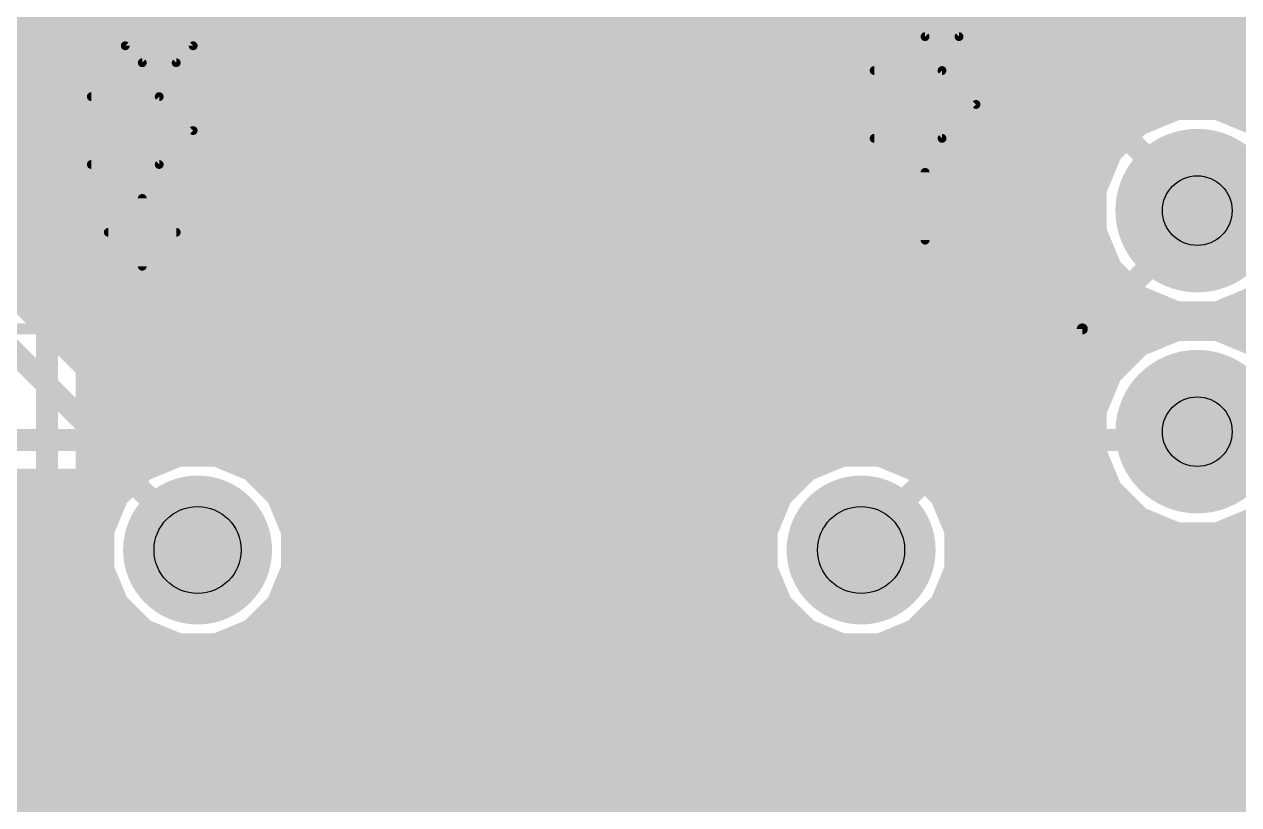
# Model space of a CAD drawing. Extents: x 0 to 10.8, y 0 to 6.1.
# Drawn here: x 1.825 to 2.374, y 1.255 to 1.608 of the extents above; entities that cross this region are included whole.
import ezdxf

# ---------------------------------------------------------------- set-up
doc = ezdxf.new("R2010")
doc.units = 0
for name, color, linetype in [('1', 22, 'CONTINUOUS'), ('116', 253, 'CONTINUOUS'), ('16', 175, 'CONTINUOUS'), ('17', 82, 'CONTINUOUS'), ('21', 253, 'CONTINUOUS'), ('29', 253, 'CONTINUOUS'), ('30', 253, 'CONTINUOUS'), ('44', 253, 'CONTINUOUS')]:
    doc.layers.add(name, color=color, linetype=linetype)

# ---------------------------------------------------------------- blocks, each defined once
blk = doc.blocks.new('ROUNDP')
at = {"const_width": 0.5}
blk.add_lwpolyline([(0, -0.25, 1), (0, 0.25, 1), (0, -0.25)], format="xyb", dxfattribs=at)

msp = doc.modelspace()

# ---------------------------------------------------------------- linework, layer by layer
at = {"layer": '1'}
for points, const_width in [([(2.33937, 1.570319), (2.130996, 1.778697)], 0.016), ([(2.355, 1.525), (2.11, 1.77)], 0.01), ([(2.101299, 1.749), (2.309185, 1.541114)], 0.016), ([(1.835, 1.605), (1.88, 1.65)], 0.01), ([(1.855996, 1.596299), (1.900996, 1.641299)], 0.016), ([(1.875697, 1.616), (2.234299, 1.616)], 0.016), ([(2.293693, 1.616), (2.468843, 1.616)], 0.016), ([(1.835, 0.76), (1.835, 1.605)], 0.01), ([(1.855996, 0.768697), (1.855996, 1.596299)], 0.016), ([(1.859697, 1.6), (2.250299, 1.6)], 0.016), ([(2.309693, 1.6), (2.484843, 1.6)], 0.016), ([(1.855996, 1.584), (2.266299, 1.584)], 0.016), ([(2.325693, 1.584), (2.500843, 1.584)], 0.016), ([(1.855996, 1.568), (2.282299, 1.568)], 0.016), ([(2.345291, 1.572776), (2.33937, 1.570319)], 0.016), ([(2.364783, 1.572776), (2.345291, 1.572776)], 0.016), ([(2.382795, 1.565315), (2.364783, 1.572776)], 0.016), ([(2.376315, 1.568), (2.516843, 1.568)], 0.016), ([(1.855996, 1.552), (2.298299, 1.552)], 0.016), ([(2.309185, 1.541114), (2.306039, 1.533524)], 0.016), ([(1.855996, 1.536), (2.307067, 1.536)], 0.016), ([(2.306039, 1.533524), (2.306039, 1.514031)], 0.016), ([(1.855996, 1.52), (2.306039, 1.52)], 0.016), ([(2.355039, 1.52378), (2.355, 1.525)], 0.01), ([(2.306039, 1.514031), (2.3135, 1.49602)], 0.016), ([(1.855996, 1.504), (2.310193, 1.504)], 0.016), ([(2.3135, 1.49602), (2.32728, 1.48224)], 0.016), ([(1.855996, 1.488), (2.32152, 1.488)], 0.016), ([(2.32728, 1.48224), (2.345291, 1.47478)], 0.016), ([(2.364783, 1.47478), (2.382795, 1.48224)], 0.016), ([(2.345291, 1.47478), (2.364783, 1.47478)], 0.016), ([(1.855996, 1.472), (2.343421, 1.472)], 0.016), ([(2.345291, 1.472776), (2.32728, 1.465315)], 0.016), ([(2.364783, 1.472776), (2.345291, 1.472776)], 0.016), ([(2.382795, 1.465315), (2.364783, 1.472776)], 0.016), ([(2.366657, 1.472), (2.612843, 1.472)], 0.016), ([(2.32728, 1.465315), (2.3135, 1.451535)], 0.016), ([(1.855996, 1.456), (2.317965, 1.456)], 0.016), ([(2.3135, 1.451535), (2.306039, 1.433524)], 0.016), ([(1.855996, 1.44), (2.308724, 1.44)], 0.016), ([(2.306039, 1.433524), (2.306039, 1.414031)], 0.016), ([(1.855996, 1.424), (2.306039, 1.424)], 0.016), ([(1.89398, 1.415917), (1.877189, 1.408965)], 0.016), ([(1.912157, 1.415917), (1.89398, 1.415917)], 0.016), ([(1.928949, 1.408965), (1.912157, 1.415917)], 0.016), ([(2.19398, 1.415917), (2.177189, 1.408965)], 0.016), ([(2.212157, 1.415917), (2.19398, 1.415917)], 0.016), ([(2.228949, 1.408965), (2.212157, 1.415917)], 0.016), ([(1.877189, 1.408965), (1.864339, 1.396114)], 0.016), ([(1.941799, 1.396114), (1.928949, 1.408965)], 0.016), ([(2.177189, 1.408965), (2.164339, 1.396114)], 0.016), ([(2.241799, 1.396114), (2.228949, 1.408965)], 0.016), ([(2.306039, 1.414031), (2.3135, 1.39602)], 0.016), ([(1.855996, 1.408), (1.876224, 1.408)], 0.016), ([(1.929913, 1.408), (2.176224, 1.408)], 0.016), ([(2.229913, 1.408), (2.308535, 1.408)], 0.016), ([(1.864339, 1.396114), (1.857386, 1.379323)], 0.016), ([(1.948752, 1.379323), (1.941799, 1.396114)], 0.016), ([(2.164339, 1.396114), (2.157386, 1.379323)], 0.016), ([(2.248752, 1.379323), (2.241799, 1.396114)], 0.016), ([(2.3135, 1.39602), (2.32728, 1.38224)], 0.016), ([(1.855996, 1.392), (1.862638, 1.392)], 0.016), ([(1.943504, 1.392), (2.162638, 1.392)], 0.016), ([(2.243504, 1.392), (2.31752, 1.392)], 0.016), ([(2.32728, 1.38224), (2.345291, 1.37478)], 0.016), ([(2.364783, 1.37478), (2.382795, 1.38224)], 0.016), ([(1.855996, 1.376), (1.857386, 1.376)], 0.016), ([(1.857386, 1.379323), (1.857386, 1.361146)], 0.016), ([(1.948752, 1.361146), (1.948752, 1.379323)], 0.016), ([(1.948752, 1.376), (2.157386, 1.376)], 0.016), ([(2.157386, 1.379323), (2.157386, 1.361146)], 0.016), ([(2.248752, 1.361146), (2.248752, 1.379323)], 0.016), ([(2.248752, 1.376), (2.342343, 1.376)], 0.016), ([(2.367728, 1.376), (2.708843, 1.376)], 0.016), ([(2.345291, 1.37478), (2.364783, 1.37478)], 0.016), ([(1.855996, 1.36), (1.857858, 1.36)], 0.016), ([(1.857386, 1.361146), (1.864339, 1.344354)], 0.016), ([(1.941799, 1.344354), (1.948752, 1.361146)], 0.016), ([(1.948276, 1.36), (2.157858, 1.36)], 0.016), ([(2.157386, 1.361146), (2.164339, 1.344354)], 0.016), ([(2.241799, 1.344354), (2.248752, 1.361146)], 0.016), ([(2.248276, 1.36), (2.724843, 1.36)], 0.016), ([(1.855996, 1.344), (1.864693, 1.344)], 0.016), ([(1.864339, 1.344354), (1.877189, 1.331504)], 0.016), ([(1.928949, 1.331504), (1.941799, 1.344354)], 0.016), ([(1.941445, 1.344), (2.164693, 1.344)], 0.016), ([(2.164339, 1.344354), (2.177189, 1.331504)], 0.016), ([(2.228949, 1.331504), (2.241799, 1.344354)], 0.016), ([(2.241445, 1.344), (2.740843, 1.344)], 0.016), ([(1.855996, 1.328), (1.88565, 1.328)], 0.016), ([(1.877189, 1.331504), (1.89398, 1.324551)], 0.016), ([(1.912157, 1.324551), (1.928949, 1.331504)], 0.016), ([(1.920484, 1.328), (2.18565, 1.328)], 0.016), ([(2.177189, 1.331504), (2.19398, 1.324551)], 0.016), ([(2.212157, 1.324551), (2.228949, 1.331504)], 0.016), ([(2.220484, 1.328), (2.756843, 1.328)], 0.016), ([(1.89398, 1.324551), (1.912157, 1.324551)], 0.016), ([(2.19398, 1.324551), (2.212157, 1.324551)], 0.016), ([(1.855996, 1.312), (2.772843, 1.312)], 0.016), ([(1.855996, 1.296), (2.550193, 1.296)], 0.016), ([(1.855996, 1.28), (2.539673, 1.28)], 0.016), ([(1.855996, 1.264), (2.537, 1.264)], 0.016), ([(1.855996, 1.248), (2.540496, 1.248)], 0.016)]:
    msp.add_lwpolyline(points, dxfattribs=dict(at, const_width=const_width))
for points, const_width in [([(1.875697, 1.62, 1), (1.875697, 1.612)], 0.008), ([(2.234299, 1.612, 1), (2.234299, 1.62)], 0.008), ([(2.293693, 1.62, 1), (2.293693, 1.612)], 0.008), ([(1.8375, 1.605, 1), (1.8325, 1.605)], 0.005), ([(1.833232, 1.606768, 1), (1.836768, 1.603232)], 0.005), ([(1.859996, 1.596299, 1), (1.851996, 1.596299)], 0.008), ([(1.859697, 1.604, 1), (1.859697, 1.596)], 0.008), ([(2.250299, 1.596, 1), (2.250299, 1.604)], 0.008), ([(2.309693, 1.604, 1), (2.309693, 1.596)], 0.008), ([(1.853168, 1.599128, 1), (1.858824, 1.593471)], 0.008), ([(1.855996, 1.588, 1), (1.855996, 1.58)], 0.008), ([(2.266299, 1.58, 1), (2.266299, 1.588)], 0.008), ([(2.325693, 1.588, 1), (2.325693, 1.58)], 0.008), ([(1.855996, 1.572, 1), (1.855996, 1.564)], 0.008), ([(2.282299, 1.564, 1), (2.282299, 1.572)], 0.008), ([(2.337837, 1.574014, 1), (2.340903, 1.566624)], 0.008), ([(2.336542, 1.56749, 1), (2.342199, 1.573147)], 0.008), ([(2.345291, 1.576776, 1), (2.345291, 1.568776)], 0.008), ([(2.346824, 1.569081, 1), (2.343758, 1.57647)], 0.008), ([(2.366314, 1.576471, 1), (2.363253, 1.56908)], 0.008), ([(2.364783, 1.568776, 1), (2.364783, 1.576776)], 0.008), ([(2.376315, 1.572, 1), (2.376315, 1.564)], 0.008), ([(1.855996, 1.556, 1), (1.855996, 1.548)], 0.008), ([(2.298299, 1.548, 1), (2.298299, 1.556)], 0.008), ([(2.31288, 1.539583, 1), (2.30549, 1.542646)], 0.008), ([(1.855996, 1.54, 1), (1.855996, 1.532)], 0.008), ([(2.306357, 1.538286, 1), (2.312013, 1.543943)], 0.008), ([(2.307067, 1.532, 1), (2.307067, 1.54)], 0.008), ([(2.310039, 1.533524, 1), (2.302039, 1.533524)], 0.008), ([(2.302344, 1.535055, 1), (2.309735, 1.531992)], 0.008), ([(1.855996, 1.524, 1), (1.855996, 1.516)], 0.008), ([(2.306039, 1.516, 1), (2.306039, 1.524)], 0.008), ([(2.357499, 1.525081, 1), (2.352501, 1.524919)], 0.005), ([(2.353232, 1.523232, 1), (2.356768, 1.526768)], 0.005), ([(2.309735, 1.515562, 1), (2.302344, 1.512501)], 0.008), ([(2.352541, 1.523699, 1), (2.357538, 1.52386)], 0.005), ([(2.302039, 1.514031, 1), (2.310039, 1.514031)], 0.008), ([(1.855996, 1.508, 1), (1.855996, 1.5)], 0.008), ([(2.310193, 1.5, 1), (2.310193, 1.508)], 0.008), ([(2.316328, 1.498848, 1), (2.310672, 1.493191)], 0.008), ([(2.309804, 1.494489, 1), (2.317196, 1.49755)], 0.008), ([(1.855996, 1.492, 1), (1.855996, 1.484)], 0.008), ([(2.32152, 1.484, 1), (2.32152, 1.492)], 0.008), ([(2.32881, 1.485936, 1), (2.325749, 1.478545)], 0.008), ([(2.324451, 1.479412, 1), (2.330108, 1.485069)], 0.008), ([(2.345291, 1.47878, 1), (2.345291, 1.47078)], 0.008), ([(2.343761, 1.471084, 1), (2.346822, 1.478475)], 0.008), ([(2.363253, 1.478475, 1), (2.366314, 1.471084)], 0.008), ([(2.364783, 1.47078, 1), (2.364783, 1.47878)], 0.008), ([(1.855996, 1.476, 1), (1.855996, 1.468)], 0.008), ([(2.345291, 1.476776, 1), (2.345291, 1.468776)], 0.008), ([(2.343421, 1.468, 1), (2.343421, 1.476)], 0.008), ([(2.346822, 1.46908, 1), (2.343761, 1.476471)], 0.008), ([(2.366314, 1.476471, 1), (2.363253, 1.46908)], 0.008), ([(2.366657, 1.476, 1), (2.366657, 1.468)], 0.008), ([(2.364783, 1.468776, 1), (2.364783, 1.476776)], 0.008), ([(2.325749, 1.46901, 1), (2.32881, 1.461619)], 0.008), ([(2.330108, 1.462487, 1), (2.324451, 1.468143)], 0.008), ([(1.855996, 1.46, 1), (1.855996, 1.452)], 0.008), ([(2.317965, 1.452, 1), (2.317965, 1.46)], 0.008), ([(2.310672, 1.454364, 1), (2.316328, 1.448707)], 0.008), ([(2.317196, 1.450005, 1), (2.309804, 1.453066)], 0.008), ([(1.855996, 1.444, 1), (1.855996, 1.436)], 0.008), ([(2.308724, 1.436, 1), (2.308724, 1.444)], 0.008), ([(2.310039, 1.433524, 1), (2.302039, 1.433524)], 0.008), ([(2.302344, 1.435054, 1), (2.309735, 1.431993)], 0.008), ([(1.855996, 1.428, 1), (1.855996, 1.42)], 0.008), ([(2.306039, 1.42, 1), (2.306039, 1.428)], 0.008), ([(1.89398, 1.419917, 1), (1.89398, 1.411917)], 0.008), ([(1.895511, 1.412222, 1), (1.89245, 1.419613)], 0.008), ([(1.913688, 1.419613, 1), (1.910627, 1.412222)], 0.008), ([(1.912157, 1.411917, 1), (1.912157, 1.419917)], 0.008), ([(2.19398, 1.419917, 1), (2.19398, 1.411917)], 0.008), ([(2.195511, 1.412222, 1), (2.19245, 1.419613)], 0.008), ([(2.213688, 1.419613, 1), (2.210627, 1.412222)], 0.008), ([(2.212157, 1.411917, 1), (2.212157, 1.419917)], 0.008), ([(1.875659, 1.41266, 1), (1.878719, 1.405269)], 0.008), ([(1.880017, 1.406136, 1), (1.874361, 1.411793)], 0.008), ([(1.931777, 1.411793, 1), (1.92612, 1.406136)], 0.008), ([(1.927419, 1.405269, 1), (1.930479, 1.41266)], 0.008), ([(2.175659, 1.41266, 1), (2.178719, 1.405269)], 0.008), ([(2.180017, 1.406136, 1), (2.174361, 1.411793)], 0.008), ([(2.231777, 1.411793, 1), (2.22612, 1.406136)], 0.008), ([(2.227419, 1.405269, 1), (2.230479, 1.41266)], 0.008), ([(2.302039, 1.414031, 1), (2.310039, 1.414031)], 0.008), ([(2.309735, 1.415562, 1), (2.302344, 1.412501)], 0.008), ([(1.855996, 1.412, 1), (1.855996, 1.404)], 0.008), ([(1.876224, 1.404, 1), (1.876224, 1.412)], 0.008), ([(1.929913, 1.412, 1), (1.929913, 1.404)], 0.008), ([(2.176224, 1.404, 1), (2.176224, 1.412)], 0.008), ([(2.229913, 1.412, 1), (2.229913, 1.404)], 0.008), ([(2.308535, 1.404, 1), (2.308535, 1.412)], 0.008), ([(1.86151, 1.398943, 1), (1.867167, 1.393286)], 0.008), ([(1.868034, 1.394584, 1), (1.860643, 1.397644)], 0.008), ([(1.945495, 1.397644, 1), (1.938104, 1.394584)], 0.008), ([(1.938971, 1.393286, 1), (1.944628, 1.398943)], 0.008), ([(2.16151, 1.398943, 1), (2.167167, 1.393286)], 0.008), ([(2.168034, 1.394584, 1), (2.160643, 1.397644)], 0.008), ([(2.245495, 1.397644, 1), (2.238104, 1.394584)], 0.008), ([(2.238971, 1.393286, 1), (2.244628, 1.398943)], 0.008), ([(2.316328, 1.398848, 1), (2.310672, 1.393191)], 0.008), ([(2.309804, 1.394489, 1), (2.317196, 1.39755)], 0.008), ([(1.855996, 1.396, 1), (1.855996, 1.388)], 0.008), ([(1.862638, 1.388, 1), (1.862638, 1.396)], 0.008), ([(1.943504, 1.396, 1), (1.943504, 1.388)], 0.008), ([(2.162638, 1.388, 1), (2.162638, 1.396)], 0.008), ([(2.243504, 1.396, 1), (2.243504, 1.388)], 0.008), ([(2.31752, 1.388, 1), (2.31752, 1.396)], 0.008), ([(2.32881, 1.385936, 1), (2.325749, 1.378545)], 0.008), ([(1.855996, 1.38, 1), (1.855996, 1.372)], 0.008), ([(1.861386, 1.379323, 1), (1.853386, 1.379323)], 0.008), ([(1.85369, 1.380853, 1), (1.861082, 1.377793)], 0.008), ([(1.857386, 1.372, 1), (1.857386, 1.38)], 0.008), ([(1.952752, 1.379323, 1), (1.944752, 1.379323)], 0.008), ([(1.948752, 1.38, 1), (1.948752, 1.372)], 0.008), ([(1.945056, 1.377793, 1), (1.952448, 1.380853)], 0.008), ([(2.161386, 1.379323, 1), (2.153386, 1.379323)], 0.008), ([(2.15369, 1.380853, 1), (2.161082, 1.377793)], 0.008), ([(2.157386, 1.372, 1), (2.157386, 1.38)], 0.008), ([(2.252752, 1.379323, 1), (2.244752, 1.379323)], 0.008), ([(2.248752, 1.38, 1), (2.248752, 1.372)], 0.008), ([(2.245056, 1.377793, 1), (2.252448, 1.380853)], 0.008), ([(2.324451, 1.379412, 1), (2.330108, 1.385069)], 0.008), ([(2.342343, 1.372, 1), (2.342343, 1.38)], 0.008), ([(2.367728, 1.38, 1), (2.367728, 1.372)], 0.008), ([(2.345291, 1.37878, 1), (2.345291, 1.37078)], 0.008), ([(2.343761, 1.371084, 1), (2.346822, 1.378475)], 0.008), ([(2.363253, 1.378475, 1), (2.366314, 1.371084)], 0.008), ([(2.364783, 1.37078, 1), (2.364783, 1.37878)], 0.008), ([(1.855996, 1.364, 1), (1.855996, 1.356)], 0.008), ([(1.861082, 1.362676, 1), (1.85369, 1.359615)], 0.008), ([(1.857858, 1.356, 1), (1.857858, 1.364)], 0.008), ([(1.948276, 1.364, 1), (1.948276, 1.356)], 0.008), ([(1.952448, 1.359615, 1), (1.945056, 1.362676)], 0.008), ([(2.161082, 1.362676, 1), (2.15369, 1.359615)], 0.008), ([(2.157858, 1.356, 1), (2.157858, 1.364)], 0.008), ([(2.248276, 1.364, 1), (2.248276, 1.356)], 0.008), ([(2.252448, 1.359615, 1), (2.245056, 1.362676)], 0.008), ([(1.853386, 1.361146, 1), (1.861386, 1.361146)], 0.008), ([(1.944752, 1.361146, 1), (1.952752, 1.361146)], 0.008), ([(2.153386, 1.361146, 1), (2.161386, 1.361146)], 0.008), ([(2.244752, 1.361146, 1), (2.252752, 1.361146)], 0.008), ([(1.855996, 1.348, 1), (1.855996, 1.34)], 0.008), ([(1.867167, 1.347183, 1), (1.86151, 1.341526)], 0.008), ([(1.864693, 1.34, 1), (1.864693, 1.348)], 0.008), ([(1.941445, 1.348, 1), (1.941445, 1.34)], 0.008), ([(1.944628, 1.341526, 1), (1.938971, 1.347183)], 0.008), ([(2.167167, 1.347183, 1), (2.16151, 1.341526)], 0.008), ([(2.164693, 1.34, 1), (2.164693, 1.348)], 0.008), ([(2.241445, 1.348, 1), (2.241445, 1.34)], 0.008), ([(2.244628, 1.341526, 1), (2.238971, 1.347183)], 0.008), ([(1.860643, 1.342824, 1), (1.868034, 1.345885)], 0.008), ([(1.938104, 1.345885, 1), (1.945495, 1.342824)], 0.008), ([(2.160643, 1.342824, 1), (2.168034, 1.345885)], 0.008), ([(2.238104, 1.345885, 1), (2.245495, 1.342824)], 0.008), ([(1.855996, 1.332, 1), (1.855996, 1.324)], 0.008), ([(1.878719, 1.3352, 1), (1.875659, 1.327808)], 0.008), ([(1.874361, 1.328676, 1), (1.880017, 1.334332)], 0.008), ([(1.88565, 1.324, 1), (1.88565, 1.332)], 0.008), ([(1.920484, 1.332, 1), (1.920484, 1.324)], 0.008), ([(1.92612, 1.334332, 1), (1.931777, 1.328676)], 0.008), ([(1.930479, 1.327808, 1), (1.927419, 1.3352)], 0.008), ([(2.178719, 1.3352, 1), (2.175659, 1.327808)], 0.008), ([(2.174361, 1.328676, 1), (2.180017, 1.334332)], 0.008), ([(2.18565, 1.324, 1), (2.18565, 1.332)], 0.008), ([(2.220484, 1.332, 1), (2.220484, 1.324)], 0.008), ([(2.22612, 1.334332, 1), (2.231777, 1.328676)], 0.008), ([(2.230479, 1.327808, 1), (2.227419, 1.3352)], 0.008), ([(1.89398, 1.328551, 1), (1.89398, 1.320551)], 0.008), ([(1.89245, 1.320855, 1), (1.895511, 1.328247)], 0.008), ([(1.910627, 1.328247, 1), (1.913688, 1.320855)], 0.008), ([(1.912157, 1.320551, 1), (1.912157, 1.328551)], 0.008), ([(2.19398, 1.328551, 1), (2.19398, 1.320551)], 0.008), ([(2.19245, 1.320855, 1), (2.195511, 1.328247)], 0.008), ([(2.210627, 1.328247, 1), (2.213688, 1.320855)], 0.008), ([(2.212157, 1.320551, 1), (2.212157, 1.328551)], 0.008), ([(1.855996, 1.316, 1), (1.855996, 1.308)], 0.008), ([(1.855996, 1.3, 1), (1.855996, 1.292)], 0.008), ([(1.855996, 1.284, 1), (1.855996, 1.276)], 0.008), ([(1.855996, 1.268, 1), (1.855996, 1.26)], 0.008), ([(1.855996, 1.252, 1), (1.855996, 1.244)], 0.008)]:
    msp.add_lwpolyline(points, format="xyb", dxfattribs=dict(at, const_width=const_width))
at = {"layer": '116'}
for points, const_width in [([(2.355039, 1.511969, 1), (2.355039, 1.535591, 1), (2.355039, 1.511969)], 0.011811), ([(2.355039, 1.411969, 1), (2.355039, 1.435591, 1), (2.355039, 1.411969)], 0.011811), ([(1.903071, 1.356457, 1), (1.903071, 1.384016, 1), (1.903071, 1.356457)], 0.015748), ([(2.203071, 1.356457, 1), (2.203071, 1.384016, 1), (2.203071, 1.356457)], 0.015748)]:
    msp.add_lwpolyline(points, format="xyb", dxfattribs=dict(at, const_width=const_width))
at = {"layer": '16'}
for points, const_width in [([(1.360697, 1.616), (2.96085, 1.616)], 0.016), ([(1.344697, 1.6), (2.94485, 1.6)], 0.016), ([(1.328697, 1.584), (2.92885, 1.584)], 0.016), ([(1.776315, 1.568), (2.333764, 1.568)], 0.016), ([(2.345291, 1.572776), (2.32728, 1.565315)], 0.016), ([(2.364783, 1.572776), (2.345291, 1.572776)], 0.016), ([(2.382795, 1.565315), (2.364783, 1.572776)], 0.016), ([(2.376315, 1.568), (2.866043, 1.568)], 0.016), ([(2.32728, 1.565315), (2.3135, 1.551535)], 0.016), ([(1.79611, 1.552), (2.313965, 1.552)], 0.016), ([(2.3135, 1.551535), (2.306039, 1.533524)], 0.016), ([(1.803012, 1.536), (2.307067, 1.536)], 0.016), ([(2.306039, 1.533524), (2.306039, 1.514031)], 0.016), ([(1.804035, 1.52), (2.306039, 1.52)], 0.016), ([(2.355, 1.52), (2.355039, 1.52378)], 0.01), ([(1.86, 1.42), (1.76, 1.52)], 0.01), ([(2.255, 1.42), (2.355, 1.52)], 0.01), ([(2.306039, 1.514031), (2.309937, 1.50463)], 0.016), ([(1.868697, 1.440996), (1.801583, 1.50811)], 0.016), ([(1.805693, 1.504), (2.309307, 1.504)], 0.016), ([(2.309937, 1.50463), (2.246303, 1.440996)], 0.016), ([(1.821693, 1.488), (2.293307, 1.488)], 0.016), ([(2.364783, 1.47478), (2.382795, 1.48224)], 0.016), ([(2.331937, 1.46724), (2.341177, 1.476484)], 0.016), ([(2.341177, 1.476484), (2.345291, 1.47478)], 0.016), ([(2.345291, 1.47478), (2.364783, 1.47478)], 0.016), ([(1.837693, 1.472), (2.277307, 1.472)], 0.016), ([(2.345291, 1.472776), (2.331937, 1.46724)], 0.016), ([(2.336693, 1.472), (2.343421, 1.472)], 0.016), ([(2.364783, 1.472776), (2.345291, 1.472776)], 0.016), ([(2.382795, 1.465315), (2.364783, 1.472776)], 0.016), ([(2.366657, 1.472), (2.796846, 1.472)], 0.016), ([(1.853693, 1.456), (2.261307, 1.456)], 0.016), ([(1.880996, 1.428697), (1.868697, 1.440996)], 0.016), ([(1.869693, 1.44), (2.240303, 1.44)], 0.016), ([(2.241299, 1.440996), (2.229, 1.428697)], 0.016), ([(2.246303, 1.440996), (2.241299, 1.440996)], 0.016), ([(1.880996, 1.423693), (1.880996, 1.428697)], 0.016), ([(2.229, 1.428697), (2.215031, 1.414724)], 0.016), ([(1.880996, 1.424), (2.224307, 1.424)], 0.016), ([(1.890299, 1.41439), (1.880996, 1.423693)], 0.016), ([(2.355, 1.42), (2.355039, 1.42378)], 0.01), ([(1.76, 1.42), (1.855, 1.42)], 0.01), ([(1.855, 1.42), (1.8575, 1.4175)], 0.01), ([(1.8575, 1.4175), (1.86, 1.42)], 0.01), ([(1.8575, 1.4175), (1.9, 1.375)], 0.01), ([(1.89398, 1.415917), (1.890299, 1.41439)], 0.016), ([(1.912157, 1.415917), (1.89398, 1.415917)], 0.016), ([(1.928949, 1.408965), (1.912157, 1.415917)], 0.016), ([(2.19398, 1.415917), (2.177189, 1.408965)], 0.016), ([(2.212157, 1.415917), (2.19398, 1.415917)], 0.016), ([(2.205, 1.375), (2.25, 1.42)], 0.01), ([(2.215031, 1.414724), (2.212157, 1.415917)], 0.016), ([(2.25, 1.42), (2.255, 1.42)], 0.01), ([(2.255, 1.42), (2.355, 1.42)], 0.01), ([(1.941799, 1.396114), (1.928949, 1.408965)], 0.016), ([(2.177189, 1.408965), (2.164339, 1.396114)], 0.016), ([(1.929913, 1.408), (2.176224, 1.408)], 0.016), ([(1.797807, 1.399), (1.846299, 1.399)], 0.016), ([(1.846299, 1.399), (1.848799, 1.3965)], 0.016), ([(2.245902, 1.386205), (2.258697, 1.399)], 0.016), ([(2.258697, 1.399), (2.263697, 1.399)], 0.016), ([(2.263697, 1.399), (2.312268, 1.399)], 0.016), ([(2.312268, 1.399), (2.3135, 1.39602)], 0.016), ([(1.848799, 1.3965), (1.848803, 1.3965)], 0.016), ([(1.848803, 1.3965), (1.859906, 1.385398)], 0.016), ([(1.948752, 1.379323), (1.941799, 1.396114)], 0.016), ([(2.164339, 1.396114), (2.157386, 1.379323)], 0.016), ([(2.3135, 1.39602), (2.32728, 1.38224)], 0.016), ([(1.792555, 1.392), (1.853303, 1.392)], 0.016), ([(1.943504, 1.392), (2.162638, 1.392)], 0.016), ([(2.251697, 1.392), (2.31752, 1.392)], 0.016), ([(1.859906, 1.385398), (1.857386, 1.379323)], 0.016), ([(2.248752, 1.379323), (2.245902, 1.386205)], 0.016), ([(2.32728, 1.38224), (2.345291, 1.37478)], 0.016), ([(2.364783, 1.37478), (2.382795, 1.38224)], 0.016), ([(1.767728, 1.376), (1.857386, 1.376)], 0.016), ([(1.857386, 1.379323), (1.857386, 1.361146)], 0.016), ([(1.948752, 1.361146), (1.948752, 1.379323)], 0.016), ([(1.948752, 1.376), (2.157386, 1.376)], 0.016), ([(2.157386, 1.379323), (2.157386, 1.361146)], 0.016), ([(2.248752, 1.361146), (2.248752, 1.379323)], 0.016), ([(2.248752, 1.376), (2.342343, 1.376)], 0.016), ([(2.367728, 1.376), (2.700846, 1.376)], 0.016), ([(1.9, 1.375), (1.903071, 1.370236)], 0.01), ([(2.203071, 1.370236), (2.205, 1.375)], 0.01), ([(2.345291, 1.37478), (2.364783, 1.37478)], 0.016), ([(1.074693, 1.36), (1.857858, 1.36)], 0.016), ([(1.857386, 1.361146), (1.864339, 1.344354)], 0.016), ([(1.941799, 1.344354), (1.948752, 1.361146)], 0.016), ([(1.948276, 1.36), (2.157858, 1.36)], 0.016), ([(2.157386, 1.361146), (2.164339, 1.344354)], 0.016), ([(2.241799, 1.344354), (2.248752, 1.361146)], 0.016), ([(2.248276, 1.36), (2.684846, 1.36)], 0.016), ([(1.058693, 1.344), (1.864693, 1.344)], 0.016), ([(1.864339, 1.344354), (1.877189, 1.331504)], 0.016), ([(1.928949, 1.331504), (1.941799, 1.344354)], 0.016), ([(1.941445, 1.344), (2.164693, 1.344)], 0.016), ([(2.164339, 1.344354), (2.177189, 1.331504)], 0.016), ([(2.228949, 1.331504), (2.241799, 1.344354)], 0.016), ([(2.241445, 1.344), (2.668846, 1.344)], 0.016), ([(1.042693, 1.328), (1.88565, 1.328)], 0.016), ([(1.877189, 1.331504), (1.89398, 1.324551)], 0.016), ([(1.912157, 1.324551), (1.928949, 1.331504)], 0.016), ([(1.920484, 1.328), (2.18565, 1.328)], 0.016), ([(2.177189, 1.331504), (2.19398, 1.324551)], 0.016), ([(2.212157, 1.324551), (2.228949, 1.331504)], 0.016), ([(2.220484, 1.328), (2.652846, 1.328)], 0.016), ([(1.89398, 1.324551), (1.912157, 1.324551)], 0.016), ([(2.08224, 1.323996), (2.067906, 1.318059)], 0.016), ([(2.587756, 1.323996), (2.08224, 1.323996)], 0.016), ([(2.19398, 1.324551), (2.212157, 1.324551)], 0.016), ([(2.067906, 1.318059), (2.056937, 1.307091)], 0.016), ([(1.04065, 1.312), (2.061846, 1.312)], 0.016), ([(2.056937, 1.307091), (1.483843, 0.733996)], 0.016), ([(1.031909, 1.296), (2.045846, 1.296)], 0.016), ([(1.5, 0.695), (2.09, 1.285)], 0.032), ([(2.09, 1.285), (2.58, 1.285)], 0.032), ([(0.052429, 1.28), (2.029846, 1.28)], 0.016), ([(0.052425, 1.264), (2.013846, 1.264)], 0.016), ([(0.052425, 1.248), (1.997846, 1.248)], 0.016)]:
    msp.add_lwpolyline(points, dxfattribs=dict(at, const_width=const_width))
for points, const_width in [([(2.333764, 1.564, 1), (2.333764, 1.572)], 0.008), ([(2.345291, 1.576776, 1), (2.345291, 1.568776)], 0.008), ([(2.346822, 1.56908, 1), (2.343761, 1.576471)], 0.008), ([(2.366314, 1.576471, 1), (2.363253, 1.56908)], 0.008), ([(2.364783, 1.568776, 1), (2.364783, 1.576776)], 0.008), ([(2.376315, 1.572, 1), (2.376315, 1.564)], 0.008), ([(2.325749, 1.56901, 1), (2.32881, 1.561619)], 0.008), ([(2.330108, 1.562487, 1), (2.324451, 1.568143)], 0.008), ([(2.317196, 1.550005, 1), (2.309804, 1.553066)], 0.008), ([(2.313965, 1.548, 1), (2.313965, 1.556)], 0.008), ([(2.310672, 1.554364, 1), (2.316328, 1.548707)], 0.008), ([(2.307067, 1.532, 1), (2.307067, 1.54)], 0.008), ([(2.310039, 1.533524, 1), (2.302039, 1.533524)], 0.008), ([(2.302344, 1.535054, 1), (2.309735, 1.531993)], 0.008), ([(2.306039, 1.516, 1), (2.306039, 1.524)], 0.008), ([(2.357539, 1.523753, 1), (2.35254, 1.523806)], 0.005), ([(2.309734, 1.515563, 1), (2.302344, 1.5125)], 0.008), ([(2.3525, 1.520026, 1), (2.3575, 1.519974)], 0.005), ([(2.356768, 1.518232, 1), (2.353232, 1.521768)], 0.005), ([(2.302039, 1.514031, 1), (2.310039, 1.514031)], 0.008), ([(2.306242, 1.503098, 1), (2.313632, 1.506162)], 0.008), ([(2.312765, 1.501801, 1), (2.307109, 1.507458)], 0.008), ([(2.309307, 1.5, 1), (2.309307, 1.508)], 0.008), ([(1.821693, 1.492, 1), (1.821693, 1.484)], 0.008), ([(2.293307, 1.484, 1), (2.293307, 1.492)], 0.008), ([(2.342708, 1.48018, 1), (2.339646, 1.472789)], 0.008), ([(2.344006, 1.473656, 1), (2.338348, 1.479312)], 0.008), ([(2.345291, 1.47878, 1), (2.345291, 1.47078)], 0.008), ([(2.34376, 1.471084, 1), (2.346823, 1.478475)], 0.008), ([(2.363253, 1.478475, 1), (2.366314, 1.471084)], 0.008), ([(2.364783, 1.47078, 1), (2.364783, 1.47878)], 0.008), ([(1.837693, 1.476, 1), (1.837693, 1.468)], 0.008), ([(2.277307, 1.468, 1), (2.277307, 1.476)], 0.008), ([(2.336693, 1.476, 1), (2.336693, 1.468)], 0.008), ([(2.345291, 1.476776, 1), (2.345291, 1.468776)], 0.008), ([(2.343421, 1.468, 1), (2.343421, 1.476)], 0.008), ([(2.346823, 1.46908, 1), (2.34376, 1.476471)], 0.008), ([(2.366314, 1.476471, 1), (2.363253, 1.46908)], 0.008), ([(2.366657, 1.476, 1), (2.366657, 1.468)], 0.008), ([(2.364783, 1.468776, 1), (2.364783, 1.476776)], 0.008), ([(2.330405, 1.470935, 1), (2.333469, 1.463545)], 0.008), ([(2.329108, 1.470068, 1), (2.334766, 1.464412)], 0.008), ([(1.853693, 1.46, 1), (1.853693, 1.452)], 0.008), ([(2.261307, 1.452, 1), (2.261307, 1.46)], 0.008), ([(1.871525, 1.443824, 1), (1.865868, 1.438168)], 0.008), ([(1.869693, 1.444, 1), (1.869693, 1.436)], 0.008), ([(1.865868, 1.438168, 1), (1.871525, 1.443824)], 0.008), ([(2.241299, 1.444996, 1), (2.241299, 1.436996)], 0.008), ([(2.244128, 1.438168, 1), (2.238471, 1.443824)], 0.008), ([(2.240303, 1.436, 1), (2.240303, 1.444)], 0.008), ([(2.243475, 1.443824, 1), (2.249132, 1.438168)], 0.008), ([(2.246303, 1.436996, 1), (2.246303, 1.444996)], 0.008), ([(1.884996, 1.428697, 1), (1.876996, 1.428697)], 0.008), ([(1.878168, 1.425868, 1), (1.883824, 1.431525)], 0.008), ([(2.226172, 1.431525, 1), (2.231828, 1.425868)], 0.008), ([(2.231829, 1.425869, 1), (2.226171, 1.431525)], 0.008), ([(1.880996, 1.428, 1), (1.880996, 1.42)], 0.008), ([(1.883824, 1.426521, 1), (1.878168, 1.420864)], 0.008), ([(1.876996, 1.423693, 1), (1.884996, 1.423693)], 0.008), ([(2.224307, 1.42, 1), (2.224307, 1.428)], 0.008), ([(2.357539, 1.423753, 1), (2.35254, 1.423806)], 0.005), ([(1.856768, 1.421768, 1), (1.853232, 1.418232)], 0.005), ([(1.855, 1.4175, 1), (1.855, 1.4225)], 0.005), ([(1.859268, 1.419268, 1), (1.855732, 1.415732)], 0.005), ([(1.861768, 1.418232, 1), (1.858232, 1.421768)], 0.005), ([(1.858232, 1.418232, 1), (1.861768, 1.421768)], 0.005), ([(1.888766, 1.418084, 1), (1.891832, 1.410695)], 0.008), ([(1.89398, 1.419917, 1), (1.89398, 1.411917)], 0.008), ([(1.895513, 1.412223, 1), (1.892447, 1.419612)], 0.008), ([(1.913688, 1.419613, 1), (1.910627, 1.412222)], 0.008), ([(1.912157, 1.411917, 1), (1.912157, 1.419917)], 0.008), ([(2.19398, 1.419917, 1), (2.19398, 1.411917)], 0.008), ([(2.195511, 1.412222, 1), (2.19245, 1.419613)], 0.008), ([(2.213691, 1.419612, 1), (2.210624, 1.412223)], 0.008), ([(2.212157, 1.411917, 1), (2.212157, 1.419917)], 0.008), ([(2.213498, 1.41103, 1), (2.216565, 1.418419)], 0.008), ([(2.25, 1.4225, 1), (2.25, 1.4175)], 0.005), ([(2.251768, 1.418232, 1), (2.248232, 1.421768)], 0.005), ([(2.255, 1.4225, 1), (2.255, 1.4175)], 0.005), ([(2.253232, 1.421768, 1), (2.256768, 1.418232)], 0.005), ([(2.255, 1.4175, 1), (2.255, 1.4225)], 0.005), ([(2.3525, 1.420026, 1), (2.3575, 1.419974)], 0.005), ([(2.355, 1.4175, 1), (2.355, 1.4225)], 0.005), ([(1.855732, 1.419268, 1), (1.859268, 1.415732)], 0.005), ([(1.855732, 1.415732, 1), (1.859268, 1.419268)], 0.005), ([(1.887471, 1.411561, 1), (1.893128, 1.417218)], 0.008), ([(1.931777, 1.411793, 1), (1.92612, 1.406136)], 0.008), ([(1.927419, 1.405269, 1), (1.930479, 1.41266)], 0.008), ([(2.175659, 1.41266, 1), (2.178719, 1.405269)], 0.008), ([(2.180017, 1.406136, 1), (2.174361, 1.411793)], 0.008), ([(2.212203, 1.417552, 1), (2.21786, 1.411896)], 0.008), ([(1.929913, 1.412, 1), (1.929913, 1.404)], 0.008), ([(2.176224, 1.404, 1), (2.176224, 1.412)], 0.008), ([(1.849128, 1.401828, 1), (1.843471, 1.396172)], 0.008), ([(1.846299, 1.395, 1), (1.846299, 1.403)], 0.008), ([(2.258697, 1.403, 1), (2.258697, 1.395)], 0.008), ([(2.261525, 1.396172, 1), (2.255868, 1.401828)], 0.008), ([(2.263697, 1.403, 1), (2.263697, 1.395)], 0.008), ([(2.263697, 1.395, 1), (2.263697, 1.403)], 0.008), ([(2.315964, 1.400528, 1), (2.308571, 1.397472)], 0.008), ([(2.312268, 1.395, 1), (2.312268, 1.403)], 0.008), ([(1.848799, 1.4005, 1), (1.848799, 1.3925)], 0.008), ([(1.851632, 1.399328, 1), (1.845975, 1.393672)], 0.008), ([(1.845971, 1.393672, 1), (1.851628, 1.399328)], 0.008), ([(1.848803, 1.3925, 1), (1.848803, 1.4005)], 0.008), ([(1.945495, 1.397644, 1), (1.938104, 1.394584)], 0.008), ([(1.938971, 1.393286, 1), (1.944628, 1.398943)], 0.008), ([(2.16151, 1.398943, 1), (2.167167, 1.393286)], 0.008), ([(2.168034, 1.394584, 1), (2.160643, 1.397644)], 0.008), ([(2.316328, 1.398848, 1), (2.310672, 1.393191)], 0.008), ([(2.309804, 1.394491, 1), (2.317196, 1.397548)], 0.008), ([(1.853303, 1.388, 1), (1.853303, 1.396)], 0.008), ([(1.943504, 1.396, 1), (1.943504, 1.388)], 0.008), ([(2.162638, 1.388, 1), (2.162638, 1.396)], 0.008), ([(2.251697, 1.396, 1), (2.251697, 1.388)], 0.008), ([(2.31752, 1.388, 1), (2.31752, 1.396)], 0.008), ([(1.8636, 1.383865, 1), (1.856211, 1.38693)], 0.008), ([(1.857077, 1.382569, 1), (1.862734, 1.388226)], 0.008), ([(2.243073, 1.389033, 1), (2.24873, 1.383376)], 0.008), ([(2.249597, 1.387735, 1), (2.242206, 1.384674)], 0.008), ([(2.32881, 1.385936, 1), (2.325749, 1.378545)], 0.008), ([(1.861386, 1.379323, 1), (1.853386, 1.379323)], 0.008), ([(1.853691, 1.380855, 1), (1.861081, 1.37779)], 0.008), ([(1.857386, 1.372, 1), (1.857386, 1.38)], 0.008), ([(1.952752, 1.379323, 1), (1.944752, 1.379323)], 0.008), ([(1.948752, 1.38, 1), (1.948752, 1.372)], 0.008), ([(1.945056, 1.377793, 1), (1.952448, 1.380853)], 0.008), ([(2.161386, 1.379323, 1), (2.153386, 1.379323)], 0.008), ([(2.15369, 1.380853, 1), (2.161082, 1.377793)], 0.008), ([(2.157386, 1.372, 1), (2.157386, 1.38)], 0.008), ([(2.252752, 1.379323, 1), (2.244752, 1.379323)], 0.008), ([(2.248752, 1.38, 1), (2.248752, 1.372)], 0.008), ([(2.245056, 1.377792, 1), (2.252448, 1.380853)], 0.008), ([(2.324451, 1.379412, 1), (2.330108, 1.385069)], 0.008), ([(2.342343, 1.372, 1), (2.342343, 1.38)], 0.008), ([(2.367728, 1.38, 1), (2.367728, 1.372)], 0.008), ([(1.902101, 1.376355, 1), (1.897899, 1.373645)], 0.005), ([(1.898232, 1.373232, 1), (1.901768, 1.376768)], 0.005), ([(2.203232, 1.376768, 1), (2.206768, 1.373232)], 0.005), ([(2.207317, 1.374062, 1), (2.202683, 1.375938)], 0.005), ([(2.345291, 1.37878, 1), (2.345291, 1.37078)], 0.008), ([(2.343761, 1.371084, 1), (2.346822, 1.378475)], 0.008), ([(2.363253, 1.378475, 1), (2.366314, 1.371084)], 0.008), ([(2.364783, 1.37078, 1), (2.364783, 1.37878)], 0.008), ([(1.90097, 1.368882, 1), (1.905172, 1.371591)], 0.005), ([(2.200754, 1.371175, 1), (2.205388, 1.369298)], 0.005), ([(1.861082, 1.362676, 1), (1.85369, 1.359615)], 0.008), ([(1.857858, 1.356, 1), (1.857858, 1.364)], 0.008), ([(1.948276, 1.364, 1), (1.948276, 1.356)], 0.008), ([(1.952448, 1.359615, 1), (1.945056, 1.362676)], 0.008), ([(2.161082, 1.362676, 1), (2.15369, 1.359615)], 0.008), ([(2.157858, 1.356, 1), (2.157858, 1.364)], 0.008), ([(2.248276, 1.364, 1), (2.248276, 1.356)], 0.008), ([(2.252448, 1.359615, 1), (2.245056, 1.362676)], 0.008), ([(1.853386, 1.361146, 1), (1.861386, 1.361146)], 0.008), ([(1.944752, 1.361146, 1), (1.952752, 1.361146)], 0.008), ([(2.153386, 1.361146, 1), (2.161386, 1.361146)], 0.008), ([(2.244752, 1.361146, 1), (2.252752, 1.361146)], 0.008), ([(1.867167, 1.347183, 1), (1.86151, 1.341526)], 0.008), ([(1.864693, 1.34, 1), (1.864693, 1.348)], 0.008), ([(1.941445, 1.348, 1), (1.941445, 1.34)], 0.008), ([(1.944628, 1.341526, 1), (1.938971, 1.347183)], 0.008), ([(2.167167, 1.347183, 1), (2.16151, 1.341526)], 0.008), ([(2.164693, 1.34, 1), (2.164693, 1.348)], 0.008), ([(2.241445, 1.348, 1), (2.241445, 1.34)], 0.008), ([(2.244628, 1.341526, 1), (2.238971, 1.347183)], 0.008), ([(1.860643, 1.342824, 1), (1.868034, 1.345885)], 0.008), ([(1.938104, 1.345885, 1), (1.945495, 1.342824)], 0.008), ([(2.160643, 1.342824, 1), (2.168034, 1.345885)], 0.008), ([(2.238104, 1.345885, 1), (2.245495, 1.342824)], 0.008), ([(1.878719, 1.3352, 1), (1.875659, 1.327808)], 0.008), ([(1.874361, 1.328676, 1), (1.880017, 1.334332)], 0.008), ([(1.88565, 1.324, 1), (1.88565, 1.332)], 0.008), ([(1.920484, 1.332, 1), (1.920484, 1.324)], 0.008), ([(1.92612, 1.334332, 1), (1.931777, 1.328676)], 0.008), ([(1.930479, 1.327808, 1), (1.927419, 1.3352)], 0.008), ([(2.178719, 1.3352, 1), (2.175659, 1.327808)], 0.008), ([(2.174361, 1.328676, 1), (2.180017, 1.334332)], 0.008), ([(2.18565, 1.324, 1), (2.18565, 1.332)], 0.008), ([(2.220484, 1.332, 1), (2.220484, 1.324)], 0.008), ([(2.22612, 1.334332, 1), (2.231777, 1.328676)], 0.008), ([(2.230479, 1.327808, 1), (2.227419, 1.3352)], 0.008), ([(1.89398, 1.328551, 1), (1.89398, 1.320551)], 0.008), ([(1.89245, 1.320855, 1), (1.895511, 1.328247)], 0.008), ([(1.910627, 1.328247, 1), (1.913688, 1.320855)], 0.008), ([(1.912157, 1.320551, 1), (1.912157, 1.328551)], 0.008), ([(2.08224, 1.327996, 1), (2.08224, 1.319996)], 0.008), ([(2.083771, 1.3203, 1), (2.08071, 1.327692)], 0.008), ([(2.19398, 1.328551, 1), (2.19398, 1.320551)], 0.008), ([(2.19245, 1.320855, 1), (2.195511, 1.328247)], 0.008), ([(2.210627, 1.328247, 1), (2.213688, 1.320855)], 0.008), ([(2.212157, 1.320551, 1), (2.212157, 1.328551)], 0.008), ([(2.066375, 1.321755, 1), (2.069436, 1.314363)], 0.008), ([(2.070734, 1.315231, 1), (2.065077, 1.320887)], 0.008), ([(2.061846, 1.308, 1), (2.061846, 1.316)], 0.008), ([(2.054109, 1.309919, 1), (2.059765, 1.304262)], 0.008), ([(2.059765, 1.304262, 1), (2.054109, 1.309919)], 0.008), ([(2.045846, 1.292, 1), (2.045846, 1.3)], 0.008), ([(2.09, 1.293, 1), (2.09, 1.277)], 0.016), ([(2.095657, 1.279343, 1), (2.084343, 1.290657)], 0.016), ([(2.029846, 1.276, 1), (2.029846, 1.284)], 0.008), ([(2.013846, 1.26, 1), (2.013846, 1.268)], 0.008), ([(1.997846, 1.244, 1), (1.997846, 1.252)], 0.008)]:
    msp.add_lwpolyline(points, format="xyb", dxfattribs=dict(at, const_width=const_width))
at = {"layer": '21'}
for points, const_width in [([(1.870382, 1.613701), (1.870382, 1.598354)], 0.004), ([(1.901071, 1.598354), (1.901071, 1.613701)], 0.004), ([(2.224319, 1.610165), (2.231992, 1.602496)], 0.004), ([(2.247339, 1.602496), (2.255008, 1.610165)], 0.004), ([(2.231992, 1.602496), (2.247339, 1.602496)], 0.004), ([(1.870382, 1.598354), (1.878055, 1.590685)], 0.004), ([(1.893402, 1.590685), (1.901071, 1.598354)], 0.004), ([(1.878055, 1.590685), (1.893402, 1.590685)], 0.004), ([(2.239665, 1.58715), (2.208972, 1.58715)], 0.004), ([(2.255008, 1.571803), (2.239665, 1.58715)], 0.004), ([(1.885728, 1.575339), (1.855035, 1.575339)], 0.004), ([(1.901071, 1.559992), (1.885728, 1.575339)], 0.004), ([(2.239665, 1.556461), (2.255008, 1.571803)], 0.004), ([(1.885728, 1.54465), (1.901071, 1.559992)], 0.004), ([(2.208972, 1.556461), (2.239665, 1.556461)], 0.004), ([(1.855035, 1.54465), (1.885728, 1.54465)], 0.004), ([(2.231992, 1.510425), (2.231992, 1.541114)], 0.004), ([(1.878055, 1.498614), (1.878055, 1.529303)], 0.004), ([(1.862709, 1.513957), (1.893402, 1.513957)], 0.004), ([(1.803071, 1.470236), (2.303071, 1.470236)], 0.005), ([(2.303071, 1.470236), (2.303071, 0.520236)], 0.005)]:
    msp.add_lwpolyline(points, dxfattribs=dict(at, const_width=const_width))
for points, const_width in [([(2.231992, 1.603496, 1), (2.231992, 1.601496)], 0.002), ([(2.231285, 1.601789, 1), (2.232699, 1.603203)], 0.002), ([(2.246631, 1.603203, 1), (2.248046, 1.601789)], 0.002), ([(2.247339, 1.601496, 1), (2.247339, 1.603496)], 0.002), ([(1.871089, 1.599062, 1), (1.869675, 1.597647)], 0.002), ([(1.869382, 1.598354, 1), (1.871382, 1.598354)], 0.002), ([(1.900071, 1.598354, 1), (1.902071, 1.598354)], 0.002), ([(1.901778, 1.597647, 1), (1.900364, 1.599061)], 0.002), ([(1.878055, 1.591685, 1), (1.878055, 1.589685)], 0.002), ([(1.877348, 1.589978, 1), (1.878762, 1.591392)], 0.002), ([(1.892694, 1.591392, 1), (1.894109, 1.589978)], 0.002), ([(1.893402, 1.589685, 1), (1.893402, 1.591685)], 0.002), ([(2.208972, 1.58815, 1), (2.208972, 1.58615)], 0.002), ([(2.240373, 1.587857, 1), (2.238958, 1.586443)], 0.002), ([(2.239665, 1.58615, 1), (2.239665, 1.58815)], 0.002), ([(1.855035, 1.576339, 1), (1.855035, 1.574339)], 0.002), ([(1.886436, 1.576046, 1), (1.885021, 1.574632)], 0.002), ([(1.885728, 1.574339, 1), (1.885728, 1.576339)], 0.002), ([(2.255715, 1.571096, 1), (2.254301, 1.57251)], 0.002), ([(2.254301, 1.571096, 1), (2.255715, 1.57251)], 0.002), ([(1.901778, 1.559285, 1), (1.900364, 1.560699)], 0.002), ([(1.900364, 1.559285, 1), (1.901778, 1.560699)], 0.002), ([(2.208972, 1.557461, 1), (2.208972, 1.555461)], 0.002), ([(2.238958, 1.557168, 1), (2.240372, 1.555754)], 0.002), ([(2.239665, 1.555461, 1), (2.239665, 1.557461)], 0.002), ([(1.855035, 1.54565, 1), (1.855035, 1.54365)], 0.002), ([(1.885021, 1.545357, 1), (1.886435, 1.543942)], 0.002), ([(1.885728, 1.54365, 1), (1.885728, 1.54565)], 0.002), ([(2.232992, 1.541114, 1), (2.230992, 1.541114)], 0.002), ([(1.879055, 1.529303, 1), (1.877055, 1.529303)], 0.002), ([(1.862709, 1.514957, 1), (1.862709, 1.512957)], 0.002), ([(1.893402, 1.512957, 1), (1.893402, 1.514957)], 0.002), ([(2.230992, 1.510425, 1), (2.232992, 1.510425)], 0.002), ([(1.877055, 1.498614, 1), (1.879055, 1.498614)], 0.002), ([(2.304321, 1.470236, 1), (2.301821, 1.470236)], 0.0025), ([(2.303071, 1.468986, 1), (2.303071, 1.471486)], 0.0025)]:
    msp.add_lwpolyline(points, format="xyb", dxfattribs=dict(at, const_width=const_width))
at = {"layer": '44'}
for centre, radius in [((2.355039, 1.52378), 0.015748), ((2.355039, 1.42378), 0.015748), ((1.903071, 1.370236), 0.019685), ((2.203071, 1.370236), 0.019685)]:
    msp.add_circle(centre, radius, dxfattribs=at)

# ---------------------------------------------------------------- block references
at = {"layer": '17', "xscale": 0.066, "yscale": 0.066}
for p in [(2.355039, 1.52378), (2.355039, 1.52378), (2.355039, 1.42378), (2.355039, 1.42378)]:
    msp.add_blockref('ROUNDP', p, dxfattribs=at)
at = {"layer": '17', "xscale": 0.05937, "yscale": 0.05937, "rotation": 90}
for p in [(1.903071, 1.370236), (1.903071, 1.370236), (2.203071, 1.370236), (2.203071, 1.370236)]:
    msp.add_blockref('ROUNDP', p, dxfattribs=at)
at = {"layer": '29', "xscale": 0.074, "yscale": 0.074}
for p in [(2.355039, 1.52378), (2.355039, 1.42378)]:
    msp.add_blockref('ROUNDP', p, dxfattribs=at)
at = {"layer": '29', "xscale": 0.06737, "yscale": 0.06737, "rotation": 90}
for p in [(1.903071, 1.370236), (2.203071, 1.370236)]:
    msp.add_blockref('ROUNDP', p, dxfattribs=at)
at = {"layer": '30', "xscale": 0.074, "yscale": 0.074}
for p in [(2.355039, 1.52378), (2.355039, 1.42378)]:
    msp.add_blockref('ROUNDP', p, dxfattribs=at)
at = {"layer": '30', "xscale": 0.06737, "yscale": 0.06737, "rotation": 90}
for p in [(1.903071, 1.370236), (2.203071, 1.370236)]:
    msp.add_blockref('ROUNDP', p, dxfattribs=at)

doc.saveas('drawing.dxf')
